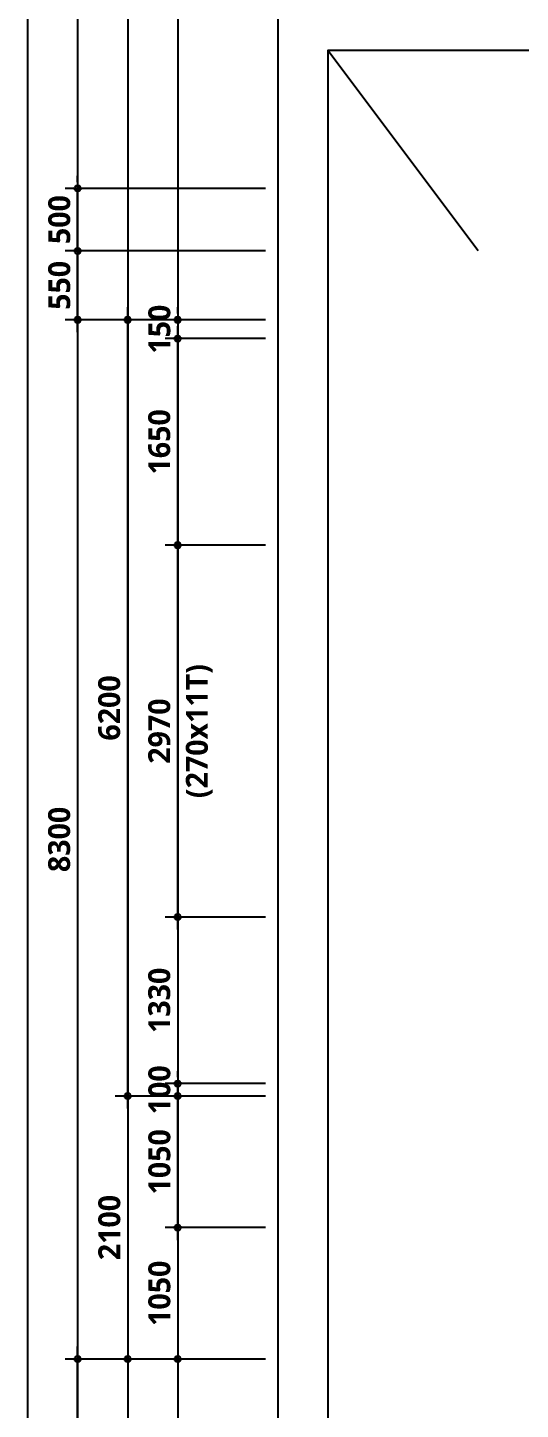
# Model space of a CAD drawing. Header units: millimetres. Extents: x -12482 to 126000, y 0 to 220200.
# Drawn here: x 56400 to 60338, y 11848 to 22884 of the extents above; entities that cross this region are included whole.
import ezdxf

# ---------------------------------------------------------------- set-up
doc = ezdxf.new("R2010")
doc.units = ezdxf.units.MM
doc.header["$LTSCALE"] = 60
doc.layers.get('Defpoints').update_dxf_attribs({"color": 153})
doc.layers.add('A-ST-AXIS-DIM', color=7, linetype='Continuous')
for name, color, linetype, plot in [('Defpoint', 161, 'Continuous', False), ('G(그리드1)', 185, 'Continuous', False), ('G(그리드2)', 235, 'Continuous', False)]:
    doc.layers.add(name, color=color, linetype=linetype, plot=plot)
doc.styles.add('SH_진천_나눔', font='')
doc.styles.get('SH_진천_나눔').set_extended_font_data('NanumGothic', bold=True)
doc.dimstyles.new('SHP 50', dxfattribs={"dimscale": 50, "dimtxt": 3.5, "dimasz": 1, "dimexe": 2, "dimexo": 2, "dimgap": 1, "dimtad": 1, "dimdec": 0, "dimzin": 0, "dimdsep": 46, "dimtxsty": 'SH_진천_나눔', "dimblk": 'DIMDOT', "dimcen": 0.09, "dimclrd": 256, "dimclre": 256, "dimclrt": 3, "dimadec": 0, "dimazin": 1, "dimtfac": 1, "dimtdec": 0, "dimtix": 1, "dimtmove": 2, "dimatfit": 0, "dimldrblk": 'DIMDOT', "dimfxl": 1, "dimtolj": 1, "dimtzin": 0, "dimlwd": -1, "dimlwe": -1, "dimarcsym": 0})

# ---------------------------------------------------------------- blocks, each defined once
blk = doc.blocks.new('DIMDOT')
at = {"color": 0}
blk.add_line((-2, 0), (2, 0), dxfattribs=at)
for radius in [0.5, 0.25]:
    blk.add_circle((0, 0), radius, dxfattribs=at)
blk = doc.blocks.new('*D17078')
at = {"layer": 'A-ST-AXIS-DIM'}
for p, q in [((58300, 20550), (56700, 20550)), ((56800, 20500), (56800, 12300)), ((58300, 12250), (56700, 12250))]:
    blk.add_line(p, q, dxfattribs=at)
at = {"layer": 'Defpoints', "color": 0}
for p in [(58400, 20550), (56800, 12250), (58400, 12250)]:
    blk.add_point(p, dxfattribs=at)
at = {"layer": 'A-ST-AXIS-DIM', "linetype": 'ByBlock', "xscale": 50, "yscale": 50, "zscale": 50}
for p, rotation in [((56800, 20550), 90), ((56800, 12250), 270)]:
    blk.add_blockref('DIMDOT', p, dxfattribs=dict(at, rotation=rotation))
at = {"layer": 'A-ST-AXIS-DIM', "color": 3, "insert": (56653, 16400), "char_height": 175, "attachment_point": 5, "rotation": 90, "style": 'SH_진천_나눔'}
blk.add_mtext('\\A1;8300', dxfattribs=at)
blk = doc.blocks.new('*D17079')
at = {"layer": 'A-ST-AXIS-DIM'}
for p, q in [((58300, 21100), (56700, 21100)), ((56800, 20600), (56800, 21050)), ((58300, 20550), (56700, 20550))]:
    blk.add_line(p, q, dxfattribs=at)
at = {"layer": 'Defpoints', "color": 0}
for p in [(56800, 21100), (58400, 21100), (58400, 20550)]:
    blk.add_point(p, dxfattribs=at)
at = {"layer": 'A-ST-AXIS-DIM', "linetype": 'ByBlock', "xscale": 50, "yscale": 50, "zscale": 50}
for p, rotation in [((56800, 21100), 90), ((56800, 20550), 270)]:
    blk.add_blockref('DIMDOT', p, dxfattribs=dict(at, rotation=rotation))
at = {"layer": 'A-ST-AXIS-DIM', "color": 3, "insert": (56654, 20825), "char_height": 175, "attachment_point": 5, "rotation": 90, "style": 'SH_진천_나눔'}
blk.add_mtext('\\A1;550', dxfattribs=at)
blk = doc.blocks.new('*D17080')
at = {"layer": 'A-ST-AXIS-DIM'}
for p, q in [((58300, 12250), (56700, 12250)), ((56800, 9150), (56800, 12200)), ((58300, 9100), (56700, 9100))]:
    blk.add_line(p, q, dxfattribs=at)
at = {"layer": 'Defpoints', "color": 0}
for p in [(56800, 12250), (58400, 12250), (58400, 9100)]:
    blk.add_point(p, dxfattribs=at)
at = {"layer": 'A-ST-AXIS-DIM', "linetype": 'ByBlock', "xscale": 50, "yscale": 50, "zscale": 50}
for p, rotation in [((56800, 12250), 90), ((56800, 9100), 270)]:
    blk.add_blockref('DIMDOT', p, dxfattribs=dict(at, rotation=rotation))
at = {"layer": 'A-ST-AXIS-DIM', "color": 3, "insert": (56653, 10675), "char_height": 175, "attachment_point": 5, "rotation": 90, "style": 'SH_진천_나눔'}
blk.add_mtext('\\A1;3150', dxfattribs=at)
blk = doc.blocks.new('*D17082')
at = {"layer": 'A-ST-AXIS-DIM'}
for p, q in [((58300, 14350), (57100, 14350)), ((57200, 14300), (57200, 12300)), ((58300, 12250), (57100, 12250))]:
    blk.add_line(p, q, dxfattribs=at)
at = {"layer": 'Defpoints', "color": 0}
for p in [(58400, 14350), (57200, 12250), (58400, 12250)]:
    blk.add_point(p, dxfattribs=at)
at = {"layer": 'A-ST-AXIS-DIM', "linetype": 'ByBlock', "xscale": 50, "yscale": 50, "zscale": 50}
for p, rotation in [((57200, 14350), 90), ((57200, 12250), 270)]:
    blk.add_blockref('DIMDOT', p, dxfattribs=dict(at, rotation=rotation))
at = {"layer": 'A-ST-AXIS-DIM', "color": 3, "insert": (57054, 13300), "char_height": 175, "attachment_point": 5, "rotation": 90, "style": 'SH_진천_나눔'}
blk.add_mtext('\\A1;2100', dxfattribs=at)
blk = doc.blocks.new('*D17083')
at = {"layer": 'A-ST-AXIS-DIM'}
for p, q in [((58300, 20550), (57100, 20550)), ((57200, 14400), (57200, 20500)), ((58300, 14350), (57100, 14350))]:
    blk.add_line(p, q, dxfattribs=at)
at = {"layer": 'Defpoints', "color": 0}
for p in [(57200, 20550), (58400, 20550), (58400, 14350)]:
    blk.add_point(p, dxfattribs=at)
at = {"layer": 'A-ST-AXIS-DIM', "linetype": 'ByBlock', "xscale": 50, "yscale": 50, "zscale": 50}
for p, rotation in [((57200, 20550), 90), ((57200, 14350), 270)]:
    blk.add_blockref('DIMDOT', p, dxfattribs=dict(at, rotation=rotation))
at = {"layer": 'A-ST-AXIS-DIM', "color": 3, "insert": (57053, 17450), "char_height": 175, "attachment_point": 5, "rotation": 90, "style": 'SH_진천_나눔'}
blk.add_mtext('\\A1;6200', dxfattribs=at)
blk = doc.blocks.new('*D17541')
at = {"layer": 'A-ST-AXIS-DIM'}
for p, q in [((58300, 18750), (57500, 18750)), ((57600, 15830), (57600, 18700)), ((58300, 15780), (57500, 15780))]:
    blk.add_line(p, q, dxfattribs=at)
at = {"layer": 'Defpoints', "color": 0}
for p in [(57600, 18750), (58400, 18750), (58400, 15780)]:
    blk.add_point(p, dxfattribs=at)
at = {"layer": 'A-ST-AXIS-DIM', "linetype": 'ByBlock', "xscale": 50, "yscale": 50, "zscale": 50}
for p, rotation in [((57600, 18750), 90), ((57600, 15780), 270)]:
    blk.add_blockref('DIMDOT', p, dxfattribs=dict(at, rotation=rotation))
at = {"layer": 'A-ST-AXIS-DIM', "color": 3, "char_height": 175, "attachment_point": 5, "rotation": 90, "style": 'SH_진천_나눔'}
for s, insert in [('\\A1;(270x11T)', (57772, 17265)), ('\\A1;2970', (57453, 17265))]:
    blk.add_mtext(s, dxfattribs=dict(at, insert=insert))
blk = doc.blocks.new('*D17542')
at = {"layer": 'A-ST-AXIS-DIM'}
for p, q in [((58300, 20400), (57500, 20400)), ((57600, 18800), (57600, 20350)), ((58300, 18750), (57500, 18750))]:
    blk.add_line(p, q, dxfattribs=at)
at = {"layer": 'Defpoints', "color": 0}
for p in [(57600, 20400), (58400, 20400), (58400, 18750)]:
    blk.add_point(p, dxfattribs=at)
at = {"layer": 'A-ST-AXIS-DIM', "linetype": 'ByBlock', "xscale": 50, "yscale": 50, "zscale": 50}
for p, rotation in [((57600, 20400), 90), ((57600, 18750), 270)]:
    blk.add_blockref('DIMDOT', p, dxfattribs=dict(at, rotation=rotation))
at = {"layer": 'A-ST-AXIS-DIM', "color": 3, "insert": (57453, 19575), "char_height": 175, "attachment_point": 5, "rotation": 90, "style": 'SH_진천_나눔'}
blk.add_mtext('\\A1;1650', dxfattribs=at)
blk = doc.blocks.new('*D17543')
at = {"layer": 'A-ST-AXIS-DIM'}
for p, q in [((58300, 15780), (57500, 15780)), ((57600, 15730), (57600, 14500)), ((58300, 14450), (57500, 14450))]:
    blk.add_line(p, q, dxfattribs=at)
at = {"layer": 'Defpoints', "color": 0}
for p in [(58400, 15780), (57600, 14450), (58400, 14450)]:
    blk.add_point(p, dxfattribs=at)
at = {"layer": 'A-ST-AXIS-DIM', "linetype": 'ByBlock', "xscale": 50, "yscale": 50, "zscale": 50}
for p, rotation in [((57600, 15780), 90), ((57600, 14450), 270)]:
    blk.add_blockref('DIMDOT', p, dxfattribs=dict(at, rotation=rotation))
at = {"layer": 'A-ST-AXIS-DIM', "color": 3, "insert": (57453, 15115), "char_height": 175, "attachment_point": 5, "rotation": 90, "style": 'SH_진천_나눔'}
blk.add_mtext('\\A1;1330', dxfattribs=at)
blk = doc.blocks.new('*D17544')
at = {"layer": 'A-ST-AXIS-DIM'}
for p, q in [((57600, 14500), (57600, 14550)), ((58300, 14450), (57500, 14450)), ((58300, 14350), (57500, 14350)), ((57600, 14350), (57600, 14450)), ((57600, 14300), (57600, 14250))]:
    blk.add_line(p, q, dxfattribs=at)
at = {"layer": 'Defpoints', "color": 0}
for p in [(57600, 14450), (58400, 14450), (58400, 14350)]:
    blk.add_point(p, dxfattribs=at)
at = {"layer": 'A-ST-AXIS-DIM', "linetype": 'ByBlock', "xscale": 50, "yscale": 50, "zscale": 50}
for p, rotation in [((57600, 14450), 270), ((57600, 14350), 90)]:
    blk.add_blockref('DIMDOT', p, dxfattribs=dict(at, rotation=rotation))
at = {"layer": 'A-ST-AXIS-DIM', "color": 3, "insert": (57454, 14400), "char_height": 175, "attachment_point": 5, "rotation": 90, "style": 'SH_진천_나눔'}
blk.add_mtext('\\A1;100', dxfattribs=at)
blk = doc.blocks.new('*D17545')
at = {"layer": 'A-ST-AXIS-DIM'}
for p, q in [((57600, 20600), (57600, 20650)), ((58300, 20550), (57500, 20550)), ((57600, 20550), (57600, 20400)), ((58300, 20400), (57500, 20400)), ((57600, 20350), (57600, 20300))]:
    blk.add_line(p, q, dxfattribs=at)
at = {"layer": 'Defpoints', "color": 0}
for p in [(58400, 20550), (57600, 20400), (58400, 20400)]:
    blk.add_point(p, dxfattribs=at)
at = {"layer": 'A-ST-AXIS-DIM', "linetype": 'ByBlock', "xscale": 50, "yscale": 50, "zscale": 50}
for p, rotation in [((57600, 20550), 270), ((57600, 20400), 90)]:
    blk.add_blockref('DIMDOT', p, dxfattribs=dict(at, rotation=rotation))
at = {"layer": 'A-ST-AXIS-DIM', "color": 3, "insert": (57454, 20475), "char_height": 175, "attachment_point": 5, "rotation": 90, "style": 'SH_진천_나눔'}
blk.add_mtext('\\A1;150', dxfattribs=at)
blk = doc.blocks.new('*D17554')
at = {"layer": 'A-ST-AXIS-DIM'}
for p, q in [((58300, 14350), (57500, 14350)), ((57600, 13350), (57600, 14300)), ((58300, 13300), (57500, 13300))]:
    blk.add_line(p, q, dxfattribs=at)
at = {"layer": 'Defpoints', "color": 0}
for p in [(57600, 14350), (58400, 14350), (58400, 13300)]:
    blk.add_point(p, dxfattribs=at)
at = {"layer": 'A-ST-AXIS-DIM', "linetype": 'ByBlock', "xscale": 50, "yscale": 50, "zscale": 50}
for p, rotation in [((57600, 14350), 90), ((57600, 13300), 270)]:
    blk.add_blockref('DIMDOT', p, dxfattribs=dict(at, rotation=rotation))
at = {"layer": 'A-ST-AXIS-DIM', "color": 3, "insert": (57454, 13825), "char_height": 175, "attachment_point": 5, "rotation": 90, "style": 'SH_진천_나눔'}
blk.add_mtext('\\A1;1050', dxfattribs=at)
blk = doc.blocks.new('*D17555')
at = {"layer": 'A-ST-AXIS-DIM'}
for p, q in [((58300, 13300), (57500, 13300)), ((57600, 13250), (57600, 12300)), ((58300, 12250), (57500, 12250))]:
    blk.add_line(p, q, dxfattribs=at)
at = {"layer": 'Defpoints', "color": 0}
for p in [(58400, 13300), (57600, 12250), (58400, 12250)]:
    blk.add_point(p, dxfattribs=at)
at = {"layer": 'A-ST-AXIS-DIM', "linetype": 'ByBlock', "xscale": 50, "yscale": 50, "zscale": 50}
for p, rotation in [((57600, 13300), 90), ((57600, 12250), 270)]:
    blk.add_blockref('DIMDOT', p, dxfattribs=dict(at, rotation=rotation))
at = {"layer": 'A-ST-AXIS-DIM', "color": 3, "insert": (57454, 12775), "char_height": 175, "attachment_point": 5, "rotation": 90, "style": 'SH_진천_나눔'}
blk.add_mtext('\\A1;1050', dxfattribs=at)
blk = doc.blocks.new('*D17718')
at = {"layer": 'A-ST-AXIS-DIM'}
for p, q in [((56800, 21650), (56800, 21700)), ((58300, 21600), (56700, 21600)), ((56800, 21100), (56800, 21600)), ((58300, 21100), (56700, 21100)), ((56800, 21050), (56800, 21000))]:
    blk.add_line(p, q, dxfattribs=at)
at = {"layer": 'Defpoints', "color": 0}
for p in [(56800, 21600), (58400, 21600), (58400, 21100)]:
    blk.add_point(p, dxfattribs=at)
at = {"layer": 'A-ST-AXIS-DIM', "linetype": 'ByBlock', "xscale": 50, "yscale": 50, "zscale": 50}
for p, rotation in [((56800, 21600), 270), ((56800, 21100), 90)]:
    blk.add_blockref('DIMDOT', p, dxfattribs=dict(at, rotation=rotation))
at = {"layer": 'A-ST-AXIS-DIM', "color": 3, "insert": (56654, 21350), "char_height": 175, "attachment_point": 5, "rotation": 90, "style": 'SH_진천_나눔'}
blk.add_mtext('\\A1;500', dxfattribs=at)

msp = doc.modelspace()

# ---------------------------------------------------------------- linework, layer by layer
at = {"layer": 'Defpoint'}
msp.add_line((60000, 21100), (58800, 22700), dxfattribs=at)
at = {"layer": 'G(그리드1)'}
for points in [[(67150, 25500), (56400, 25500), (56400, 4200), (67150, 4200)], [(66750, 25100), (56800, 25100), (56800, 5400), (66750, 5400)], [(66350, 24700), (57200, 24700), (57200, 5800), (66350, 5800)], [(65950, 24300), (57600, 24300), (57600, 6200), (65950, 6200)], [(65150, 23100), (58400, 23100), (58400, 7000), (65150, 7000)]]:
    msp.add_lwpolyline(points, close=True, dxfattribs=at)
at = {"layer": 'G(그리드2)'}
msp.add_lwpolyline([(64750, 22700), (58800, 22700), (58800, 7400), (64750, 7400)], close=True, dxfattribs=at)

# ---------------------------------------------------------------- dimensions: what is measured, and where the dimension line sits
at = {"layer": 'A-ST-AXIS-DIM'}
for base, p1, p2, angle, picture, middle in [((56800, 21600), (58400, 21100), (58400, 21600), 90, '*D17718', (56653.8, 21350)), ((56800, 21100), (58400, 20550), (58400, 21100), 90, '*D17079', (56653.8, 20825)), ((56800, 12250), (58400, 20550), (58400, 12250), 270, '*D17078', (56653.4, 16400)), ((56800, 12250), (58400, 9100), (58400, 12250), 90, '*D17080', (56653.4, 10675))]:
    dim = msp.add_linear_dim(base=base, p1=p1, p2=p2, angle=angle, dimstyle='SHP 50', dxfattribs=at)
    dim.commit()
    dim.dimension.update_dxf_attribs({"geometry": picture, "text_midpoint": middle})
for base, p2, angle, picture, middle in [((57200, 20550), (58400, 20550), 90, '*D17083', (57053.4, 17450)), ((57200, 12250), (58400, 12250), 270, '*D17082', (57053.8, 13300))]:
    dim = msp.add_linear_dim(base=base, p1=(58400, 14350), p2=p2, angle=angle, dimstyle='SHP 50', dxfattribs=at)
    dim.commit()
    dim.dimension.update_dxf_attribs({"geometry": picture, "text_midpoint": middle, "dimtype": 160})
for base, p1, p2, angle, picture, middle in [((57600, 20400), (58400, 20550), (58400, 20400), 90, '*D17545', (57453.8, 20475)), ((57600, 20400), (58400, 18750), (58400, 20400), 270, '*D17542', (57453.4, 19575)), ((57600, 14450), (58400, 15780), (58400, 14450), 90, '*D17543', (57453.4, 15115)), ((57600, 14450), (58400, 14350), (58400, 14450), 270, '*D17544', (57454, 14400)), ((57600, 14350), (58400, 13300), (58400, 14350), 270, '*D17554', (57453.8, 13825)), ((57600, 12250), (58400, 13300), (58400, 12250), 90, '*D17555', (57453.8, 12775))]:
    dim = msp.add_linear_dim(base=base, p1=p1, p2=p2, angle=angle, dimstyle='SHP 50', override={"dimtxsty": 'SH_진천_나눔', "dimldrblk": 'DIMDOT'}, dxfattribs=at)
    dim.commit()
    dim.dimension.update_dxf_attribs({"geometry": picture, "text_midpoint": middle})
dim = msp.add_linear_dim(base=(57600, 18750), p1=(58400, 15780), p2=(58400, 18750), angle=270, text='<>\\X(270x11T)', dimstyle='SHP 50', override={"dimtxsty": 'SH_진천_나눔', "dimldrblk": 'DIMDOT'}, dxfattribs=at)
dim.commit()
dim.dimension.update_dxf_attribs({"geometry": '*D17541', "text_midpoint": (57600, 17265)})

doc.saveas('drawing.dxf')
